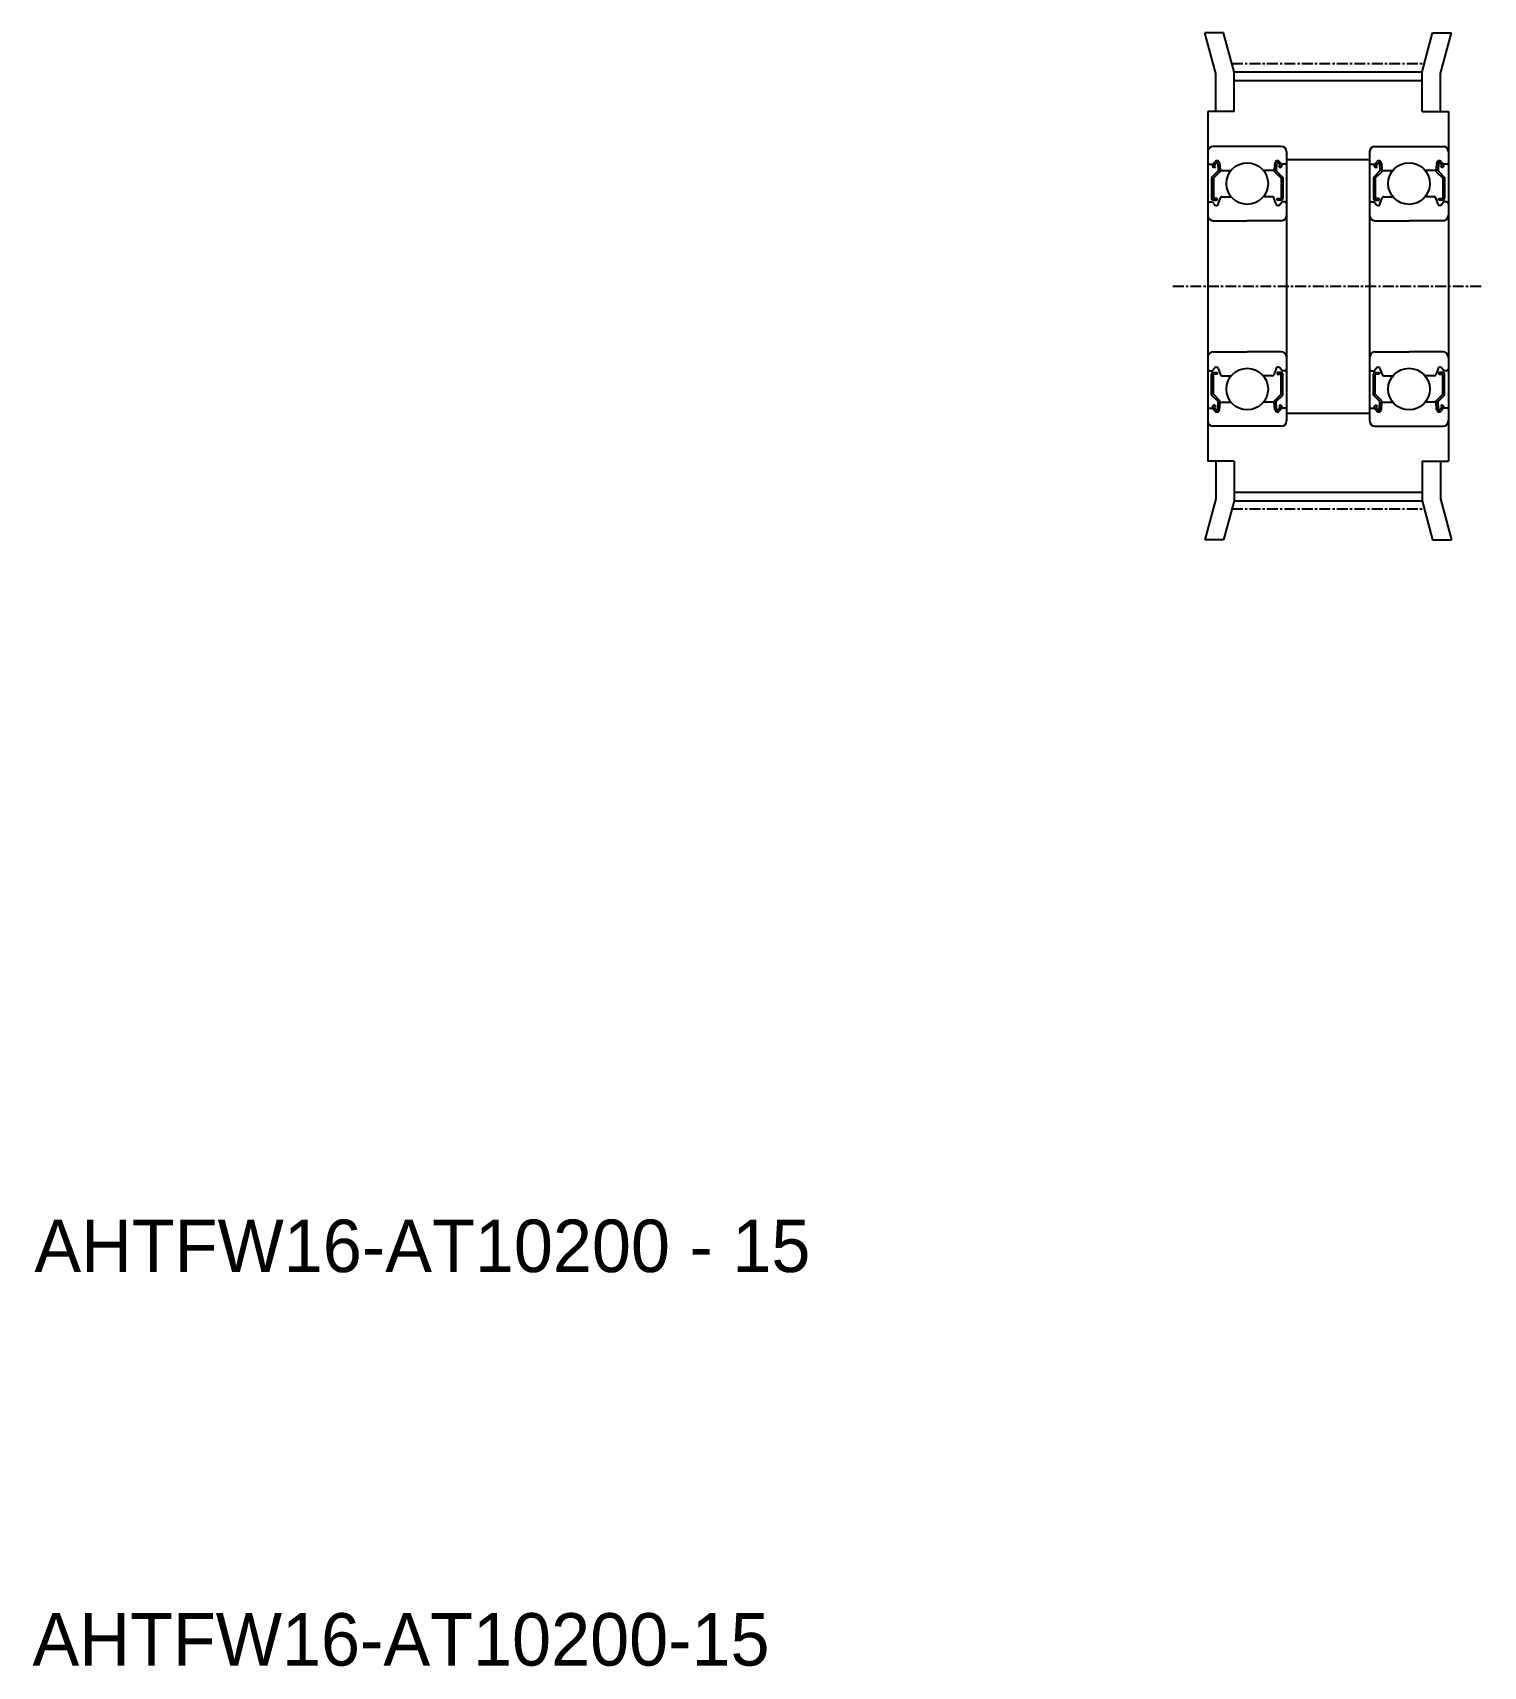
# Model space of a CAD drawing. Extents: x -286 to -120, y -106 to 81.
import ezdxf

# ---------------------------------------------------------------- set-up
doc = ezdxf.new("R2010")
doc.units = 0
doc.linetypes.add('CENTER', pattern=[2, 1.25, -0.25, 0.25, -0.25])
doc.layers.get('0').update_dxf_attribs({"linetype": 'CONTINUOUS'})
doc.layers.add('CENTER', color=1, linetype='CENTER')

# ---------------------------------------------------------------- blocks, each defined once
blk = doc.blocks.new('*U2')
at = {"color": 7, "linetype": 'CONTINUOUS'}
blk.add_text('AHTFW16-AT10200-15', height=6, dxfattribs=at).set_placement((-286.2, -105.81))

msp = doc.modelspace()

# ---------------------------------------------------------------- linework, layer by layer
at = {"color": 7, "linetype": 'CONTINUOUS'}
for p, q in [((-150.9, 76.23), (-152.16, 80.91)), ((-150, 80.91), (-152.16, 80.91)), ((-148.8, 76.44), (-150, 80.91)), ((-127.3, 76.44), (-126.1, 80.91)), ((-126.1, 80.91), (-123.94, 80.91)), ((-125.2, 76.23), (-123.94, 80.91)), ((-150.9, 71.91), (-150.9, 76.23)), ((-148.8, 71.91), (-148.8, 76.44)), ((-127.3, 71.91), (-127.3, 76.44)), ((-125.2, 71.91), (-125.2, 76.23)), ((-151.8, 71.91), (-151.8, 31.91)), ((-124.3, 71.91), (-124.3, 31.91)), ((-150.9, 31.91), (-150.9, 27.6)), ((-148.8, 31.91), (-148.8, 27.39)), ((-127.3, 31.91), (-127.3, 27.39)), ((-125.2, 31.91), (-125.2, 27.6)), ((-150.9, 27.6), (-152.16, 22.91)), ((-148.8, 27.39), (-150, 22.91)), ((-127.3, 27.39), (-126.1, 22.91)), ((-125.2, 27.6), (-123.94, 22.91)), ((-150, 22.91), (-152.16, 22.91)), ((-126.1, 22.91), (-123.94, 22.91))]:
    msp.add_line(p, q, dxfattribs=at)
for p, q in [((-148.8, 76.44), (-127.3, 76.44)), ((-148.8, 75.44), (-127.3, 75.44)), ((-148.8, 71.91), (-151.8, 71.91)), ((-127.3, 71.91), (-124.3, 71.91)), ((-147.3, 67.91), (-151.2, 67.91)), ((-143.4, 67.91), (-147.3, 67.91)), ((-142.8, 67.31), (-142.8, 36.51)), ((-133.3, 67.31), (-133.3, 36.51)), ((-132.7, 67.91), (-128.8, 67.91)), ((-128.8, 67.91), (-124.9, 67.91)), ((-151.7, 65.86), (-151.24, 65.86)), ((-151.24, 65.86), (-150.99, 66.16)), ((-151.06, 65.45), (-151.22, 65.58)), ((-151.09, 65.73), (-150.84, 66.03)), ((-150.93, 65.61), (-151.09, 65.73)), ((-151.06, 65.45), (-150.93, 65.61)), ((-150.66, 65.97), (-150.62, 65.1)), ((-150.46, 65.99), (-150.4, 65.26)), ((-150.42, 65.48), (-150.42, 65.01)), ((-144.14, 65.99), (-144.2, 65.26)), ((-144.18, 65.48), (-144.18, 65.01)), ((-143.94, 65.97), (-143.98, 65.1)), ((-143.51, 65.73), (-143.76, 66.03)), ((-143.67, 65.61), (-143.51, 65.73)), ((-143.54, 65.45), (-143.67, 65.61)), ((-143.36, 65.86), (-143.61, 66.16)), ((-143.54, 65.45), (-143.39, 65.58)), ((-142.9, 65.86), (-143.36, 65.86)), ((-142.8, 66.41), (-133.3, 66.41)), ((-133.2, 65.86), (-132.74, 65.86)), ((-132.74, 65.86), (-132.49, 66.16)), ((-132.56, 65.45), (-132.72, 65.58)), ((-132.59, 65.73), (-132.34, 66.03)), ((-132.43, 65.61), (-132.59, 65.73)), ((-132.56, 65.45), (-132.43, 65.61)), ((-132.16, 65.97), (-132.12, 65.1)), ((-131.96, 65.99), (-131.9, 65.26)), ((-131.92, 65.48), (-131.92, 65.01)), ((-125.64, 65.99), (-125.7, 65.26)), ((-125.68, 65.48), (-125.68, 65.01)), ((-125.44, 65.97), (-125.48, 65.1)), ((-125.01, 65.73), (-125.26, 66.03)), ((-125.17, 65.61), (-125.01, 65.73)), ((-125.04, 65.45), (-125.17, 65.61)), ((-124.86, 65.86), (-125.11, 66.16)), ((-125.04, 65.45), (-124.89, 65.58)), ((-124.4, 65.86), (-124.86, 65.86)), ((-150.62, 65.1), (-151.37, 64.35)), ((-151.37, 64.35), (-151.37, 61.96)), ((-150.42, 65.01), (-151.17, 64.26)), ((-151.17, 64.26), (-151.17, 61.96)), ((-150.3, 65.16), (-149.15, 65.16)), ((-144.3, 65.16), (-145.45, 65.16)), ((-144.18, 65.01), (-143.43, 64.26)), ((-143.98, 65.1), (-143.23, 64.35)), ((-143.43, 64.26), (-143.43, 61.96)), ((-143.23, 64.35), (-143.23, 61.96)), ((-132.12, 65.1), (-132.87, 64.35)), ((-132.87, 64.35), (-132.87, 61.96)), ((-131.92, 65.01), (-132.67, 64.26)), ((-132.67, 64.26), (-132.67, 61.96)), ((-131.8, 65.16), (-130.65, 65.16)), ((-125.8, 65.16), (-126.95, 65.16)), ((-125.68, 65.01), (-124.93, 64.26)), ((-125.48, 65.1), (-124.73, 64.35)), ((-124.93, 64.26), (-124.93, 61.96)), ((-124.73, 64.35), (-124.73, 61.96)), ((-150.72, 61.96), (-151.17, 61.96)), ((-151.17, 61.76), (-150.72, 61.76)), ((-150.72, 61.76), (-150.72, 61.96)), ((-150.62, 61.3), (-150.35, 62.03)), ((-150.16, 62.16), (-149.15, 62.16)), ((-144.44, 62.16), (-145.45, 62.16)), ((-143.98, 61.3), (-144.25, 62.03)), ((-143.88, 61.76), (-143.88, 61.96)), ((-143.88, 61.96), (-143.43, 61.96)), ((-143.43, 61.76), (-143.88, 61.76)), ((-132.22, 61.96), (-132.67, 61.96)), ((-132.67, 61.76), (-132.22, 61.76)), ((-132.22, 61.76), (-132.22, 61.96)), ((-132.12, 61.3), (-131.85, 62.03)), ((-131.66, 62.16), (-130.65, 62.16)), ((-125.94, 62.16), (-126.95, 62.16)), ((-125.48, 61.3), (-125.75, 62.03)), ((-125.38, 61.96), (-124.93, 61.96)), ((-125.38, 61.76), (-125.38, 61.96)), ((-124.93, 61.76), (-125.38, 61.76)), ((-151.6, 61.56), (-151.3, 61.56)), ((-151.3, 61.56), (-151.02, 61.24)), ((-150.87, 61.16), (-150.81, 61.16)), ((-143.73, 61.16), (-143.79, 61.16)), ((-143.3, 61.56), (-143.58, 61.24)), ((-143, 61.56), (-143.3, 61.56)), ((-133.1, 61.56), (-132.8, 61.56)), ((-132.8, 61.56), (-132.52, 61.24)), ((-132.37, 61.16), (-132.31, 61.16)), ((-125.23, 61.16), (-125.29, 61.16)), ((-124.8, 61.56), (-125.08, 61.24)), ((-124.5, 61.56), (-124.8, 61.56)), ((-151.2, 59.41), (-147.3, 59.41)), ((-143.4, 59.41), (-147.3, 59.41)), ((-132.7, 59.41), (-128.8, 59.41)), ((-124.9, 59.41), (-128.8, 59.41)), ((-151.2, 44.41), (-147.3, 44.41)), ((-143.4, 44.41), (-147.3, 44.41)), ((-132.7, 44.41), (-128.8, 44.41)), ((-124.9, 44.41), (-128.8, 44.41)), ((-151.6, 42.26), (-151.3, 42.26)), ((-151.37, 39.48), (-151.37, 41.86)), ((-151.3, 42.26), (-151.02, 42.59)), ((-151.17, 42.06), (-150.72, 42.06)), ((-151.17, 39.56), (-151.17, 41.86)), ((-150.72, 41.86), (-151.17, 41.86)), ((-150.87, 42.66), (-150.81, 42.66)), ((-150.72, 42.06), (-150.72, 41.86)), ((-150.62, 42.53), (-150.35, 41.8)), ((-150.16, 41.66), (-149.15, 41.66)), ((-144.44, 41.66), (-145.45, 41.66)), ((-143.98, 42.53), (-144.25, 41.8)), ((-143.43, 42.06), (-143.88, 42.06)), ((-143.88, 42.06), (-143.88, 41.86)), ((-143.88, 41.86), (-143.43, 41.86)), ((-143.73, 42.66), (-143.79, 42.66)), ((-143.3, 42.26), (-143.58, 42.59)), ((-143.43, 39.56), (-143.43, 41.86)), ((-143, 42.26), (-143.3, 42.26)), ((-143.23, 39.48), (-143.23, 41.86)), ((-133.1, 42.26), (-132.8, 42.26)), ((-132.87, 39.48), (-132.87, 41.86)), ((-132.8, 42.26), (-132.52, 42.59)), ((-132.67, 42.06), (-132.22, 42.06)), ((-132.67, 39.56), (-132.67, 41.86)), ((-132.22, 41.86), (-132.67, 41.86)), ((-132.37, 42.66), (-132.31, 42.66)), ((-132.22, 42.06), (-132.22, 41.86)), ((-132.12, 42.53), (-131.85, 41.8)), ((-131.66, 41.66), (-130.65, 41.66)), ((-125.94, 41.66), (-126.95, 41.66)), ((-125.48, 42.53), (-125.75, 41.8)), ((-125.38, 42.06), (-125.38, 41.86)), ((-124.93, 42.06), (-125.38, 42.06)), ((-125.38, 41.86), (-124.93, 41.86)), ((-125.23, 42.66), (-125.29, 42.66)), ((-124.8, 42.26), (-125.08, 42.59)), ((-124.93, 39.56), (-124.93, 41.86)), ((-124.5, 42.26), (-124.8, 42.26)), ((-124.73, 39.48), (-124.73, 41.86)), ((-150.62, 38.73), (-151.37, 39.48)), ((-150.42, 38.81), (-151.17, 39.56)), ((-144.18, 38.81), (-143.43, 39.56)), ((-143.98, 38.73), (-143.23, 39.48)), ((-132.12, 38.73), (-132.87, 39.48)), ((-131.92, 38.81), (-132.67, 39.56)), ((-125.68, 38.81), (-124.93, 39.56)), ((-125.48, 38.73), (-124.73, 39.48)), ((-151.7, 37.96), (-151.24, 37.96)), ((-151.24, 37.96), (-150.99, 37.67)), ((-151.06, 38.37), (-151.22, 38.25)), ((-150.93, 38.22), (-151.09, 38.09)), ((-151.09, 38.09), (-150.84, 37.79)), ((-151.06, 38.37), (-150.93, 38.22)), ((-150.66, 37.85), (-150.62, 38.73)), ((-150.46, 37.83), (-150.4, 38.57)), ((-150.42, 38.34), (-150.42, 38.81)), ((-150.3, 38.66), (-149.15, 38.66)), ((-144.3, 38.66), (-145.45, 38.66)), ((-144.14, 37.83), (-144.2, 38.57)), ((-144.18, 38.34), (-144.18, 38.81)), ((-143.94, 37.85), (-143.98, 38.73)), ((-143.51, 38.09), (-143.76, 37.79)), ((-143.54, 38.37), (-143.67, 38.22)), ((-143.67, 38.22), (-143.51, 38.09)), ((-143.36, 37.96), (-143.61, 37.67)), ((-143.54, 38.37), (-143.39, 38.25)), ((-142.9, 37.96), (-143.36, 37.96)), ((-142.8, 37.41), (-133.3, 37.41)), ((-133.2, 37.96), (-132.74, 37.96)), ((-132.74, 37.96), (-132.49, 37.67)), ((-132.56, 38.37), (-132.72, 38.25)), ((-132.43, 38.22), (-132.59, 38.09)), ((-132.59, 38.09), (-132.34, 37.79)), ((-132.56, 38.37), (-132.43, 38.22)), ((-132.16, 37.85), (-132.12, 38.73)), ((-131.96, 37.83), (-131.9, 38.57)), ((-131.92, 38.34), (-131.92, 38.81)), ((-131.8, 38.66), (-130.65, 38.66)), ((-125.8, 38.66), (-126.95, 38.66)), ((-125.64, 37.83), (-125.7, 38.57)), ((-125.68, 38.34), (-125.68, 38.81)), ((-125.44, 37.85), (-125.48, 38.73)), ((-125.01, 38.09), (-125.26, 37.79)), ((-125.04, 38.37), (-125.17, 38.22)), ((-125.17, 38.22), (-125.01, 38.09)), ((-124.86, 37.96), (-125.11, 37.67)), ((-125.04, 38.37), (-124.89, 38.25)), ((-124.4, 37.96), (-124.86, 37.96)), ((-147.3, 35.91), (-151.2, 35.91)), ((-143.4, 35.91), (-147.3, 35.91)), ((-132.7, 35.91), (-128.8, 35.91)), ((-128.8, 35.91), (-124.9, 35.91)), ((-148.8, 31.91), (-151.8, 31.91)), ((-127.3, 31.91), (-124.3, 31.91)), ((-148.8, 28.38), (-127.3, 28.38)), ((-148.8, 27.39), (-127.3, 27.39))]:
    msp.add_line(p, q)
for centre in [(-147.3, 63.66), (-128.8, 63.66), (-147.3, 40.16), (-128.8, 40.16)]:
    msp.add_circle(centre, 2.38)
for centre, radius, start, end in [((-151.2, 67.31), 0.6, 90, 180), ((-143.4, 67.31), 0.6, 360, 90), ((-132.7, 67.31), 0.6, 90, 180), ((-124.9, 67.31), 0.6, 0, 90), ((-151.7, 65.96), 0.1, 180, 270), ((-151.09, 65.74), 0.2, 140.0002, 230.0848), ((-150.76, 65.97), 0.3, 4.9968, 140.0002), ((-150.76, 65.97), 0.1, 2.8198, 140.0033), ((-143.84, 65.97), 0.3, 39.9998, 175.0032), ((-143.84, 65.97), 0.1, 39.9967, 177.1802), ((-143.51, 65.74), 0.2, 309.9152, 39.9998), ((-142.9, 65.96), 0.1, 270, 360), ((-133.2, 65.96), 0.1, 180, 270), ((-132.59, 65.74), 0.2, 140.0002, 230.0848), ((-132.26, 65.97), 0.3, 4.9968, 140.0002), ((-132.26, 65.97), 0.1, 2.8198, 140.0033), ((-125.34, 65.97), 0.3, 39.9998, 175.0032), ((-125.34, 65.97), 0.1, 39.9967, 177.1802), ((-125.01, 65.74), 0.2, 309.9152, 39.9998), ((-124.4, 65.96), 0.1, 270, 0), ((-150.3, 65.26), 0.1, 184.9968, 269.9995), ((-144.3, 65.26), 0.1, 270.0005, 355.0032), ((-131.8, 65.26), 0.1, 184.9968, 269.9995), ((-125.8, 65.26), 0.1, 270.0005, 355.0032), ((-151.17, 61.96), 0.2, 180, 270), ((-150.16, 61.96), 0.2, 90, 159.9919), ((-144.44, 61.96), 0.2, 20.0081, 90), ((-143.43, 61.96), 0.2, 270, 360), ((-132.67, 61.96), 0.2, 180, 270), ((-131.66, 61.96), 0.2, 90, 159.9919), ((-125.94, 61.96), 0.2, 20.0081, 90), ((-124.93, 61.96), 0.2, 270, 0), ((-151.6, 61.36), 0.2, 90, 180), ((-151.2, 60.01), 0.6, 180, 270), ((-150.87, 61.36), 0.2, 219.9962, 270), ((-150.81, 61.36), 0.2, 270, 339.9919), ((-143.79, 61.36), 0.2, 200.0081, 270), ((-143.73, 61.36), 0.2, 270, 320.0038), ((-143.4, 60.01), 0.6, 270, 360), ((-143, 61.36), 0.2, 360, 90), ((-133.1, 61.36), 0.2, 90, 180), ((-132.7, 60.01), 0.6, 180, 270), ((-132.37, 61.36), 0.2, 219.9962, 270), ((-132.31, 61.36), 0.2, 270, 339.9919), ((-125.29, 61.36), 0.2, 200.0081, 270), ((-125.23, 61.36), 0.2, 270, 320.0038), ((-124.9, 60.01), 0.6, 270, 0), ((-124.5, 61.36), 0.2, 0, 90), ((-151.2, 43.81), 0.6, 90, 180), ((-143.4, 43.81), 0.6, 0, 90), ((-132.7, 43.81), 0.6, 90, 180), ((-124.9, 43.81), 0.6, 360, 90), ((-151.6, 42.46), 0.2, 180, 270), ((-151.17, 41.86), 0.2, 90, 180), ((-150.87, 42.46), 0.2, 90, 140.0038), ((-150.81, 42.46), 0.2, 20.0081, 90), ((-150.16, 41.86), 0.2, 200.0081, 270), ((-144.44, 41.86), 0.2, 270, 339.9919), ((-143.79, 42.46), 0.2, 90, 159.9919), ((-143.73, 42.46), 0.2, 39.9962, 90), ((-143.43, 41.86), 0.2, 0, 90), ((-143, 42.46), 0.2, 270, 0), ((-133.1, 42.46), 0.2, 180, 270), ((-132.67, 41.86), 0.2, 90, 180), ((-132.37, 42.46), 0.2, 90, 140.0038), ((-132.31, 42.46), 0.2, 20.0081, 90), ((-131.66, 41.86), 0.2, 200.0081, 270), ((-125.94, 41.86), 0.2, 270, 339.9919), ((-125.29, 42.46), 0.2, 90, 159.9919), ((-125.23, 42.46), 0.2, 39.9962, 90), ((-124.93, 41.86), 0.2, 0, 90), ((-124.5, 42.46), 0.2, 270, 0), ((-151.7, 37.86), 0.1, 90, 180), ((-151.09, 38.09), 0.2, 129.9152, 219.9998), ((-150.76, 37.86), 0.3, 219.9998, 355.0032), ((-150.76, 37.86), 0.1, 219.9967, 357.1802), ((-150.3, 38.56), 0.1, 90.0005, 175.0032), ((-144.3, 38.56), 0.1, 4.9968, 89.9995), ((-143.84, 37.86), 0.3, 184.9968, 320.0002), ((-143.84, 37.86), 0.1, 182.8198, 320.0033), ((-143.51, 38.09), 0.2, 320.0002, 50.0848), ((-142.9, 37.86), 0.1, 0, 90), ((-133.2, 37.86), 0.1, 90, 180), ((-132.59, 38.09), 0.2, 129.9152, 219.9998), ((-132.26, 37.86), 0.3, 219.9998, 355.0032), ((-132.26, 37.86), 0.1, 219.9967, 357.1802), ((-131.8, 38.56), 0.1, 90.0005, 175.0032), ((-125.8, 38.56), 0.1, 4.9968, 89.9995), ((-125.34, 37.86), 0.3, 184.9968, 320.0002), ((-125.34, 37.86), 0.1, 182.8198, 320.0033), ((-125.01, 38.09), 0.2, 320.0002, 50.0848), ((-124.4, 37.86), 0.1, 0, 90), ((-151.2, 36.51), 0.6, 180, 270), ((-143.4, 36.51), 0.6, 270, 0), ((-132.7, 36.51), 0.6, 180, 270), ((-124.9, 36.51), 0.6, 270, 360)]:
    msp.add_arc(centre, radius, start, end)
at = {"layer": 'CENTER', "color": 1, "linetype": 'CENTER'}
for p, q in [((-149.05, 77.38), (-127.05, 77.38)), ((-155.8, 51.91), (-120.3, 51.91)), ((-149.05, 26.45), (-127.05, 26.45))]:
    msp.add_line(p, q, dxfattribs=at)

# ---------------------------------------------------------------- block references
at = {"color": 7, "linetype": 'CONTINUOUS'}
msp.add_blockref('*U2', (0, 0), dxfattribs=at)

# ---------------------------------------------------------------- texts
msp.add_text('AHTFW16-AT10200 - 15', height=6, dxfattribs=at).set_placement((-285.99, -60.81))

doc.saveas('drawing.dxf')
